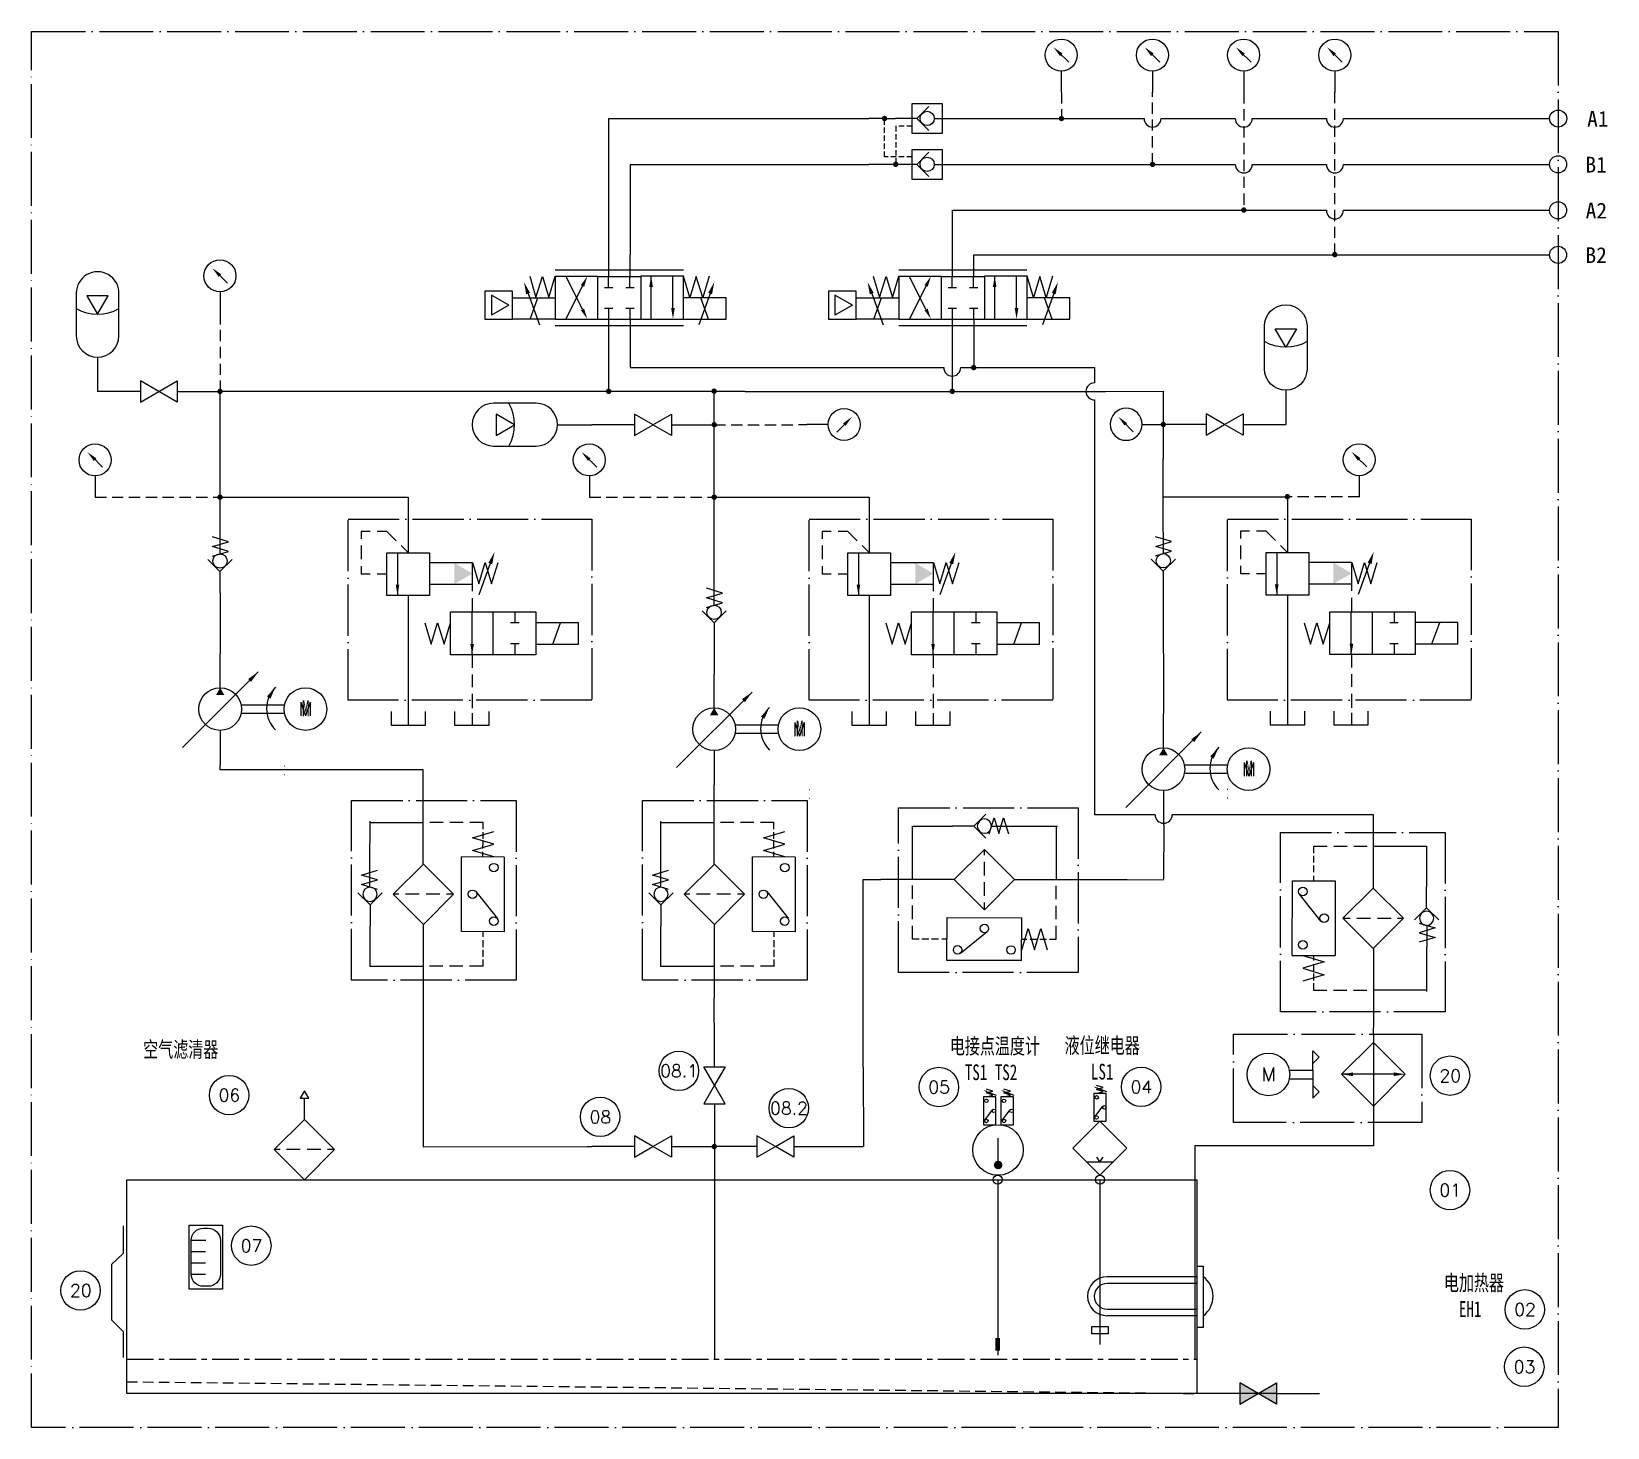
# Model space of a CAD drawing. Extents: x 245 to 8263, y -367 to 526.
# Drawn here: x 4219.1 to 4569.9, y -341.9 to -31.4 of the extents above; entities that cross this region are included whole.
import ezdxf
from ezdxf.enums import TextEntityAlignment as Align

# ---------------------------------------------------------------- set-up
doc = ezdxf.new("R2010")
doc.units = 0
doc.header["$LTSCALE"] = 5
doc.header["$MEASUREMENT"] = 0
for name, pattern in [('ACAD_ISO04W100', [30, 24, -3, 0, -3]), ('CENTER', [2, 1.25, -0.25, 0.25, -0.25]), ('HIDDEN', [0.375, 0.25, -0.125])]:
    doc.linetypes.add(name, pattern=pattern)
for name, color, linetype in [('11', 1, 'CONTINUOUS'), ('12', 2, 'CONTINUOUS'), ('16', 6, 'CONTINUOUS')]:
    doc.layers.add(name, color=color, linetype=linetype)
doc.layers.add('L7', color=4, linetype='CONTINUOUS', lineweight=25)
doc.styles.add('GB 3.5', font='simfang.ttf', dxfattribs={"width": 0.7, "height": 3.5})
doc.styles.add('HZ', font='txt', dxfattribs={"bigfont": 'hztxt'})
doc.styles.get("Standard").update_dxf_attribs({"font": '仿宋_GB2312.ttf', "height": 3.5})

# ---------------------------------------------------------------- blocks, each defined once
blk = doc.blocks.new('单向阀（简易符号）带弹簧')
at = {"layer": '11'}
for p, q in [((1.92, 11.94), (-1.83, 13.07)), ((-1.81, 10.82), (1.92, 11.94)), ((-0.03, 9.18), (-0.03, 14.18)), ((-2.88, 7.8), (-0.05, 4.97)), ((-1.83, 8.58), (1.92, 9.69)), ((1.92, 9.69), (-1.81, 10.82)), ((-0.05, 4.97), (2.78, 7.8)), ((-0.05, 4.98), (-0.05, -0.02))]:
    blk.add_line(p, q, dxfattribs=at)
blk.add_circle((-0.05, 7.44), 1.67, dxfattribs=at)
blk = doc.blocks.new('压力表')
at = {"layer": '11'}
for p, q in [((-0.75, 9.49), (1.71, 7.03)), ((-0.02, 4.97), (-0.02, -0.03))]:
    blk.add_line(p, q, dxfattribs=at)
blk.add_circle((-0.04, 8.72), 3.75, dxfattribs=at)
at = {"layer": '12'}
blk.add_solid([(-0.34, 8.49), (0.25, 9.08), (-1.83, 10.56)], dxfattribs=at)
blk = doc.blocks.new('5171', base_point=(201.3, 88.5))
at = {"layer": '11'}
for p, q in [((201.38, 88.43), (201.38, 93.43)), ((213.38, 93.43), (213.38, 88.43)), ((213.38, 88.43), (201.38, 88.43))]:
    blk.add_line(p, q, dxfattribs=at)
blk = doc.blocks.new('先导式电磁溢流阀')
at = {"layer": '11'}
for p, q in [((14.07, 5.12), (14.07, -7.91)), ((9.07, -7.91), (19.07, -7.91)), ((9.07, -17.91), (9.07, -7.91)), ((11.58, -7.87), (11.58, -17.89)), ((19.07, -7.91), (19.07, -17.91)), ((29.11, -10.25), (19.13, -10.25)), ((29.11, -10.21), (30.59, -15.21)), ((29.11, -15.25), (29.11, -10.25)), ((30.59, -15.21), (32.1, -10.22)), ((33.27, -10.43), (30.6, -17.74)), ((32.1, -10.22), (33.6, -15.21)), ((33.6, -15.21), (35.1, -10.21)), ((19.07, -17.91), (9.07, -17.91)), ((14.07, -17.91), (14.07, -48.31)), ((19.11, -15.25), (29.11, -15.25)), ((23.99, -31.77), (23.99, -21.77)), ((23.99, -21.77), (43.99, -21.77)), ((29.01, -31.77), (29.01, -21.76)), ((33.99, -31.74), (33.99, -21.74)), ((39.02, -21.78), (39.02, -24.26)), ((43.99, -21.77), (43.99, -31.77)), ((17.96, -24.33), (19.44, -29.33)), ((19.44, -29.33), (20.95, -24.35)), ((20.95, -24.35), (22.45, -29.33)), ((22.45, -29.33), (23.95, -24.33)), ((38.02, -24.26), (40.02, -24.26)), ((53.98, -24.28), (43.98, -24.28)), ((47.91, -29.28), (49.73, -24.28)), ((53.98, -29.28), (53.98, -24.28)), ((40.02, -29.26), (38.02, -29.26)), ((39.02, -29.26), (39.02, -31.78)), ((43.98, -29.28), (53.98, -29.28)), ((33.99, -31.77), (23.99, -31.77)), ((43.99, -31.77), (33.99, -31.77))]:
    blk.add_line(p, q, dxfattribs=at)
at = {"layer": '12'}
for p, q in [((3.04, -2.9), (3.04, -4.62)), ((5.16, -2.93), (3.04, -2.93)), ((9.07, -2.93), (6.76, -2.93)), ((11.26, -5.09), (9.08, -2.91)), ((3.04, -6.22), (3.04, -9.42)), ((14.09, -7.91), (12.39, -6.22)), ((3.04, -11.02), (3.04, -12.92)), ((5.16, -12.91), (3.04, -12.91)), ((9.07, -12.91), (6.76, -12.91)), ((29.04, -15.19), (29.04, -16.91)), ((29.04, -18.51), (29.04, -21.71)), ((29.02, -31.53), (29.02, -34.82)), ((29.02, -36.42), (29.02, -39.36)), ((29.02, -40.97), (29.02, -44.26)), ((29.02, -45.46), (29.02, -48.4))]:
    blk.add_line(p, q, dxfattribs=at)
at = {"layer": '12', "linetype": 'ACAD_ISO04W100', "ltscale": 0.1}
blk.add_lwpolyline([(-0.03, -0.06), (57.08, -0.06), (57.08, -42.45), (-0.03, -42.45)], close=True, dxfattribs=at)
at = {"layer": '12'}
for points in [[(24.83, -15.24), (29.1, -12.77), (24.83, -10.26)], [(32.84, -10.27), (33.74, -10.59), (34.27, -7.72)], [(11.12, -15.37), (11.96, -15.37), (11.54, -17.89)], [(29.45, -29.26), (28.61, -29.26), (29.03, -31.78)]]:
    blk.add_solid(points, dxfattribs=at)
at = {"layer": '11', "xscale": 0.66, "yscale": 0.66, "zscale": 0.66}
for p in [(10.05, -48.32), (24.94, -48.32)]:
    blk.add_blockref('5171', p, dxfattribs=at)
blk = doc.blocks.new('过滤器')
at = {"layer": '11'}
for p, q in [((10.08, 0.04), (17.15, 7.11)), ((17.15, 7.11), (24.22, 0.04)), ((17.15, -7.04), (10.08, 0.04)), ((24.22, 0.04), (17.15, -7.04)), ((10.09, -0.01), (0.09, -0.01)), ((24.24, -0.01), (34.24, -0.01))]:
    blk.add_line(p, q, dxfattribs=at)
at = {"layer": '12'}
for p, q in [((17.15, 7.11), (17.15, 5.44)), ((17.15, 3.85), (17.15, 0.65)), ((17.15, -0.95), (17.15, -4.15)), ((17.15, -5.69), (17.15, -7.03))]:
    blk.add_line(p, q, dxfattribs=at)
blk = doc.blocks.new('5236', base_point=(344.92, 42.98))
at = {"layer": '11'}
for p, q in [((342.02, 47.87), (343.5, 42.87)), ((343.5, 42.87), (345, 47.86)), ((345, 47.86), (346.51, 42.87)), ((346.51, 42.87), (348.01, 47.87))]:
    blk.add_line(p, q, dxfattribs=at)
blk = doc.blocks.new('回油过滤器')
at = {"layer": '11'}
for p, q in [((0, -7.14), (0, 0)), ((0, -7.36), (12.47, -7.36)), ((12.47, -7.36), (12.47, -16.78)), ((-18.99, -32.95), (-18.97, -15.46)), ((-18.97, -15.46), (-8.97, -15.48)), ((-8.97, -15.48), (-8.99, -32.97)), ((-12.31, -24.92), (-17.34, -18.62)), ((-18.99, -32.95), (-8.99, -32.97)), ((12.48, -30.98), (12.47, -41.39)), ((12.47, -41.08), (0, -41.07)), ((0, -41.3), (0, -49.85))]:
    blk.add_line(p, q, dxfattribs=at)
for centre in [(-16.52, -17.96), (-11.52, -24.23), (-16.54, -30.48)]:
    blk.add_circle(centre, 1, dxfattribs=at)
at = {"layer": '12'}
for p, q in [((-13.97, -8.96), (-13.97, -7.36)), ((-13.98, -13.47), (-13.98, -11.87)), ((-13.98, -15.44), (-13.98, -14.27))]:
    blk.add_line(p, q, dxfattribs=at)
at = {"layer": '12', "linetype": 'HIDDEN', "ltscale": 2.5}
for p, q in [((-13.97, -7.37), (0, -7.36)), ((-13.98, -11.21), (-13.98, -9.61)), ((-14, -32.99), (-14, -34.16)), ((-14, -34.96), (-14.01, -36.56)), ((-14.01, -37.21), (-14.01, -38.81)), ((-14.01, -39.47), (-14.01, -41.07)), ((-14.01, -41.05), (0, -41.07))]:
    blk.add_line(p, q, dxfattribs=at)
at = {"layer": '12', "linetype": 'ACAD_ISO04W100', "ltscale": 0.1}
blk.add_lwpolyline([(-21.8, -4.13), (16.79, -4.13), (16.79, -46.19), (-21.8, -46.19)], close=True, dxfattribs=at)
at = {"layer": '11', "rotation": 90}
blk.add_blockref('过滤器', (-0.01, -41.39), dxfattribs=at)
at = {"layer": '11', "xscale": -1}
for name, p, rotation in [('单向阀（简易符号）带弹簧', (12.52, -16.8), 180), ('5236', (-11.64, -35.88), 89.93440482208143)]:
    blk.add_blockref(name, p, dxfattribs=dict(at, rotation=rotation))
blk = doc.blocks.new('圆点')
at = {"layer": '12', "const_width": 0.625}
blk.add_lwpolyline([(-0.35, 0.06, 1), (0.28, 0.06, 1)], format="xyb", close=True, dxfattribs=at)
blk = doc.blocks.new('E型')
at = {"layer": '11'}
for p, q in [((1.5, 7.43), (3.5, 7.43)), ((2.49, 7.43), (2.49, 9.94)), ((6.5, 7.43), (8.5, 7.43)), ((7.49, 7.43), (7.49, 9.94)), ((1.5, 2.54), (3.5, 2.54)), ((2.49, 2.54), (2.49, 0.02)), ((6.5, 2.54), (8.5, 2.54)), ((7.49, 2.54), (7.49, 0.02))]:
    blk.add_line(p, q, dxfattribs=at)
blk = doc.blocks.new('5221', base_point=(319.6, 303.8))
at = {"layer": '11'}
blk.add_line((318.28, 300.92), (315.62, 293.63), dxfattribs=at)
at = {"layer": '12'}
blk.add_solid([(317.83, 301.09), (318.73, 300.76), (319.26, 303.63)], dxfattribs=at)
blk = doc.blocks.new('FHYA10', base_point=(659.66, 112.03))
at = {"layer": '11'}
for p, q in [((653.65, 112.02), (655.13, 107.02)), ((655.13, 107.02), (656.64, 112)), ((656.64, 112), (658.14, 107.02)), ((658.14, 107.02), (659.64, 112.02))]:
    blk.add_line(p, q, dxfattribs=at)
blk = doc.blocks.new('FHYA13', base_point=(778.42, 446.4))
at = {"layer": '11'}
for p, q in [((768.41, 451.41), (778.41, 451.41)), ((768.41, 446.41), (768.41, 451.41)), ((772.54, 446.41), (774.36, 451.41)), ((778.41, 446.41), (768.41, 446.41))]:
    blk.add_line(p, q, dxfattribs=at)
blk = doc.blocks.new('电磁换向阀')
at = {"layer": '11'}
for p, q in [((-2.49, 10.03), (-2.49, 15.03)), ((2.49, 10.03), (2.49, 15.03)), ((-15.07, 11.48), (14.98, 11.48)), ((-15.04, 9.99), (-15.04, -0.01)), ((-5.04, 9.99), (-15.04, 9.99)), ((-8.68, 2.28), (-12.59, 10.04)), ((-8.65, 7.76), (-12.54, 0.02)), ((-5.04, -0.01), (-5.04, 9.99)), ((-5, 9.99), (5, 9.99)), ((15, 10), (5, 10)), ((5, 10), (5, 0)), ((7.46, 0.06), (7.46, 10.04)), ((12.54, 2.54), (12.54, 10.01)), ((15, 0), (15, 10)), ((-25.04, 6.49), (-31.54, 6.49)), ((-31.54, 6.49), (-31.54, -0.01)), ((-30, 5.59), (-30, 0.9)), ((-25.93, 3.24), (-30, 5.59)), ((-25.04, -0.01), (-25.04, 6.49)), ((-25.93, 3.24), (-30, 0.9)), ((-5, 0), (5, 0)), ((-31.54, -0.01), (-25.04, -0.01)), ((-15.07, -1.52), (14.98, -1.52)), ((-15.04, -0.01), (-5.04, -0.01)), ((-2.53, -0.01), (-2.53, -5.01)), ((2.49, -0.01), (2.49, -5.01)), ((5, 0), (15, 0))]:
    blk.add_line(p, q, dxfattribs=at)
at = {"layer": '12'}
for points in [[(-9.02, 7.95), (-8.27, 7.57), (-7.52, 10.01)], [(7, 7.52), (7.84, 7.52), (7.42, 10.04)], [(-8.3, 2.47), (-9.05, 2.09), (-7.54, 0.03)], [(12.96, 2.54), (12.12, 2.54), (12.54, 0.02)]]:
    blk.add_solid(points, dxfattribs=at)
at = {"layer": '11', "xscale": -1}
blk.add_blockref('5221', (-22.71, 8.83), dxfattribs=at)
at = {"layer": '11'}
blk.add_blockref('5221', (22.57, 8.83), dxfattribs=at)
at = {"layer": '16'}
for name, p in [('FHYA10', (-15.02, 10.02)), ('FHYA13', (-15.03, -0.02))]:
    blk.add_blockref(name, p, dxfattribs=at)
at = {"layer": '16', "xscale": -1}
for name, p in [('FHYA10', (14.98, 10.02)), ('FHYA13', (14.99, -0.02))]:
    blk.add_blockref(name, p, dxfattribs=at)
blk = doc.blocks.new('5172', base_point=(208.32, 41.13))
at = {"layer": '11'}
for p, q in [((213.14, 46.67), (203.14, 46.67)), ((203.14, 36.67), (213.14, 36.67))]:
    blk.add_line(p, q, dxfattribs=at)
for centre, start, end in [((203.14, 41.67), 90, 270), ((213.14, 41.67), 270, 90)]:
    blk.add_arc(centre, 5, start, end, dxfattribs=at)
blk = doc.blocks.new('FHYF27')
at = {"layer": '11'}
blk.add_line((-0.03, 8.01), (-0.03, 0.01), dxfattribs=at)
blk.add_lwpolyline([(2.49, 22.4), (-2.51, 22.4), (-0.01, 18.07)], close=True, dxfattribs=at)
blk.add_arc((0.01, 28.12), 10.05, 240.1609, 299.8391, dxfattribs=at)
at = {"layer": '11', "rotation": 90}
blk.add_blockref('5172', (0.55, 18.19), dxfattribs=at)
blk = doc.blocks.new('截止阀')
at = {"layer": '11'}
for p, q in [((10.02, 0.01), (0.02, 0.01)), ((14.37, 0.01), (10.04, 2.51)), ((10.04, 2.51), (10.04, -2.49)), ((10.04, -2.49), (14.37, 0.01)), ((14.36, 0.01), (18.69, 2.51)), ((18.69, -2.49), (14.36, 0.01)), ((18.69, 2.51), (18.69, -2.49)), ((18.71, 0.01), (28.71, 0.01))]:
    blk.add_line(p, q, dxfattribs=at)
blk = doc.blocks.new('双向液压锁')
at = {"layer": '11'}
for p, q in [((3.72, 0), (0, 0)), ((3.72, 0), (6.24, 0)), ((11.24, 0), (6.24, 0)), ((10.2, -0.02), (10.18, 3.48)), ((10.18, 3.48), (17.18, 3.48)), ((14.07, 2.83), (11.24, 0)), ((11.24, 0), (14.07, -2.83)), ((17.18, 3.48), (17.18, -3.52)), ((10.18, -3.52), (10.15, -0.02)), ((17.18, -3.52), (10.18, -3.52)), ((15.45, -0.01), (20.45, -0.01)), ((10.2, -10.76), (10.18, -7.26)), ((10.18, -7.26), (17.18, -7.26)), ((17.18, -7.26), (17.18, -14.26)), ((11.24, -10.74), (0.01, -10.74)), ((10.18, -14.26), (10.15, -10.76)), ((14.07, -7.91), (11.24, -10.74)), ((11.24, -10.74), (14.07, -13.57)), ((15.45, -10.75), (20.45, -10.75)), ((17.18, -14.26), (10.18, -14.26))]:
    blk.add_line(p, q, dxfattribs=at)
for centre in [(13.7, 0.01), (13.7, -10.73)]:
    blk.add_circle(centre, 1.67, dxfattribs=at)
at = {"layer": '12', "linetype": 'HIDDEN'}
for p, q in [((3.72, -9.01), (3.72, 0)), ((10.17, -1.77), (6.33, -1.79)), ((6.33, -1.79), (6.33, -10.74)), ((10.19, -9.01), (3.72, -9.01))]:
    blk.add_line(p, q, dxfattribs=at)
blk = doc.blocks.new('空气滤清器')
at = {"layer": '11'}
for p, q in [((-1, 19.09), (1.01, 19.09)), ((0.01, 20.82), (-0.99, 19.09)), ((1.01, 19.09), (0.01, 20.82)), ((0.01, 14.09), (0.01, 19.09)), ((-7.07, 7.07), (0, 14.14)), ((0, 14.14), (7.07, 7.07)), ((0, 0), (-7.07, 7.07)), ((7.07, 7.07), (0, 0))]:
    blk.add_line(p, q, dxfattribs=at)
at = {"layer": '12'}
for p, q in [((-5.73, 7.07), (-7.07, 7.07)), ((-0.99, 7.07), (-4.19, 7.07)), ((3.81, 7.07), (0.61, 7.07)), ((7.07, 7.07), (5.4, 7.07))]:
    blk.add_line(p, q, dxfattribs=at)
blk = doc.blocks.new('电液位计')
at = {"layer": '11'}
for p, q in [((0.48, -3.51), (3.89, -3.51)), ((0.48, -6.15), (3.8, -6.15)), ((0.48, -8.8), (3.8, -8.8)), ((0.48, -11.44), (3.8, -11.44))]:
    blk.add_line(p, q, dxfattribs=at)
blk.add_lwpolyline([(0, 0), (7.78, 0), (7.78, -14.95), (0, -14.95)], close=True, dxfattribs=at)
blk.add_lwpolyline([(3.33, -0.66), (4.45, -0.66, -0.414214), (7.3, -3.51), (7.3, -11.44, -0.414214), (4.45, -14.29), (3.33, -14.29, -0.414214), (0.48, -11.44), (0.48, -3.51, -0.414214)], format="xyb", close=True, dxfattribs=at)
blk = doc.blocks.new('油箱')
at = {"layer": '11'}
h = blk.add_hatch(color=256, dxfattribs=at)
h.dxf.hatch_style = 1
h.paths.add_polyline_path([(260.73, -47.57), (260.73, -52.57), (265.06, -50.07), (265.06, -50.07)])
h.paths.add_polyline_path([(265.06, -50.07), (265.06, -50.07), (269.39, -52.57), (269.39, -47.57)])
at = {"layer": '12', "linetype": 'HIDDEN', "ltscale": 2}
blk.add_line((0, -47.31), (250.71, -50.07), dxfattribs=at)
at = {"layer": 'L7'}
for p, q in [((0, 0), (250.71, 0)), ((0, -50.07), (0, 0)), ((250.71, 0), (250.71, -50.07)), ((-0.83, -10.83), (-0.83, -17.27)), ((-0.83, -17.27), (-3.59, -19.82)), ((-3.59, -19.82), (-3.59, -32.78)), ((250.71, -20.22), (252.17, -20.22)), ((252.17, -20.22), (252.17, -34.58)), ((250.71, -22.73), (229.65, -22.73)), ((250.71, -24.29), (229.65, -24.29)), ((-3.59, -32.78), (-0.83, -35.54)), ((229.65, -30.28), (250.71, -30.28)), ((250.71, -31.85), (229.65, -31.85)), ((-0.83, -35.54), (-0.83, -41.66)), ((252.17, -34.58), (250.71, -34.58)), ((269.39, -50.07), (0, -50.07))]:
    blk.add_line(p, q, dxfattribs=at)
at = {"layer": 'L7', "linetype": 'CENTER'}
blk.add_line((0, -42.01), (250.71, -42.01), dxfattribs=at)
at = {"layer": 'L7'}
for centre, radius, start, end in [((229.65, -27.29), 4.56, 90, 270), ((229.65, -27.29), 2.99, 90, 270), ((248.72, -27.29), 5.76, 306.8619, 53.1381)]:
    blk.add_arc(centre, radius, start, end, dxfattribs=at)
at = {"layer": '11'}
for name, p in [('空气滤清器', (41.62, 0)), ('电液位计', (14.61, -10.67)), ('截止阀', (250.69, -50.08))]:
    blk.add_blockref(name, p, dxfattribs=at)
blk = doc.blocks.new('液位继电器')
at = {"layer": '11'}
for p, q in [((0.49, 13), (-0.49, 13.3)), ((-0.49, 12.71), (0.49, 13)), ((0.49, 12.41), (-0.49, 12.71)), ((-0.49, 12.12), (0.49, 12.41)), ((-0.45, 12.94), (0.99, 12.41)), ((-0.7, 8.72), (0.43, 10.22)), ((0, 8), (-4, 4)), ((4, 4), (0, 8)), ((-4, 4), (0, 0)), ((0, 2), (-0.47, 2.7)), ((0, 0), (4, 4)), ((0, 2), (0.47, 2.7)), ((-2, 2), (2, 2))]:
    blk.add_line(p, q, dxfattribs=at)
blk.add_lwpolyline([(-0.92, 8), (0.92, 8), (0.92, 12.12), (-0.92, 12.12)], close=True, dxfattribs=at)
for centre in [(-0.49, 11.55), (0.64, 10.06), (-0.49, 8.57)]:
    blk.add_circle(centre, 0.26, dxfattribs=at)
blk.add_solid([(-0.48, 12.85), (-0.42, 13.03), (-0.98, 13.14)], dxfattribs=at)
blk = doc.blocks.new('电接点温度计')
at = {"layer": '11'}
for p, q in [((-0.75, 12.49), (-1.73, 12.79)), ((-1.73, 12.2), (-0.75, 12.49)), ((-0.75, 11.9), (-1.73, 12.2)), ((-1.73, 11.61), (-0.75, 11.9)), ((-1.69, 12.43), (-0.25, 11.9)), ((1.86, 12.49), (0.87, 12.79)), ((0.87, 11.61), (1.86, 11.9)), ((0.88, 12.2), (1.86, 12.49)), ((1.86, 11.9), (0.88, 12.2)), ((0.92, 12.43), (2.36, 11.9)), ((-1.93, 8.21), (-0.8, 9.7)), ((0.67, 8.21), (1.8, 9.7)), ((0.02, 1.52), (0.02, 5.49))]:
    blk.add_line(p, q, dxfattribs=at)
for points in [[(-2.16, 7.49), (-0.31, 7.49), (-0.31, 11.61), (-2.16, 11.61)], [(0.44, 7.49), (2.29, 7.49), (2.29, 11.61), (0.44, 11.61)]]:
    blk.add_lwpolyline(points, close=True, dxfattribs=at)
at = {"layer": '11', "const_width": 0.625}
blk.add_lwpolyline([(-0.29, 1.52, 1), (0.34, 1.52, 1)], format="xyb", close=True, dxfattribs=at)
at = {"layer": '11'}
for centre, radius in [((-1.73, 11.04), 0.26), ((-0.6, 9.55), 0.26), ((0.88, 11.04), 0.26), ((2.01, 9.55), 0.26), ((0, 3.75), 3.75), ((-1.73, 8.05), 0.26), ((0.88, 8.05), 0.26)]:
    blk.add_circle(centre, radius, dxfattribs=at)
for points in [[(-1.72, 12.34), (-1.65, 12.52), (-2.22, 12.62)], [(0.88, 12.34), (0.95, 12.52), (0.38, 12.62)]]:
    blk.add_solid(points, dxfattribs=at)
blk = doc.blocks.new('电动机')
at = {"layer": '11'}
blk.add_circle((0.01, -0.08), 5, dxfattribs=at)
at = {"layer": '11', "style": 'HZ'}
blk.add_text('M', height=3.2, dxfattribs=at).set_placement((0.07, -0.1), align=Align.MIDDLE)
blk = doc.blocks.new('单向变量液压泵')
at = {"layer": '11'}
for p, q in [((-0.06, 17.98), (-0.06, 25.98)), ((8.8, 21.77), (-8.88, 4.09)), ((4.81, 14.06), (14.9, 14.06)), ((14.9, 12.06), (4.83, 12.06)), ((-0.06, 8.01), (-0.06, 0.01))]:
    blk.add_line(p, q, dxfattribs=at)
blk.add_circle((-0.08, 13.06), 5, dxfattribs=at)
blk.add_arc((17.85, 13.18), 7.03, 134.6929, 225.3648, dxfattribs=at)
at = {"layer": '12'}
for points in [[(6.48, 20.1), (7.15, 19.41), (8.86, 21.79)], [(-0.06, 18.05), (-1.06, 16.32), (0.94, 16.32)], [(10.89, 16.02), (11.7, 15.49), (12.87, 18.17)]]:
    blk.add_solid(points, dxfattribs=at)
blk = doc.blocks.new('变量泵')
at = {"layer": '11', "xscale": 0.95, "yscale": 0.95, "zscale": 0.95}
for name, p in [('单向变量液压泵', (0.06, -24.68)), ('电动机', (18.95, -12.19))]:
    blk.add_blockref(name, p, dxfattribs=at)
at = {"layer": '11', "insert": (18.21, -10.36), "char_height": 3.5, "width": 3.8597, "attachment_point": 1, "style": 'GB 3.5'}
blk.add_mtext('M', dxfattribs=at)

msp = doc.modelspace()

# ---------------------------------------------------------------- hatches: boundary and pattern name
at = {"layer": '11'}
h = msp.add_hatch(color=256, dxfattribs=at)
h.dxf.hatch_style = 1
h.paths.add_polyline_path([(4434.737, -322.0094), (4433.6378, -322.0094), (4433.6378, -324.8377), (4434.737, -324.8377)])

# ---------------------------------------------------------------- linework, layer by layer
at = {"layer": '11', "linetype": 'HIDDEN', "ltscale": 2}
for p, q in [((4448.3574, -44.9066), (4448.3721, -50.722)), ((4468.6564, -60.9117), (4468.6564, -44.8792)), ((4488.9466, -44.9066), (4488.9612, -71.14)), ((4509.2455, -81.0408), (4509.2455, -44.8792)), ((4261.1197, -94.0135), (4261.1197, -111.4787)), ((4371.1057, -118.8422), (4391.6906, -118.8276)), ((4233.3248, -134.9599), (4261.1051, -134.9599)), ((4343.3254, -134.9599), (4371.1057, -134.9599)), ((4514.6982, -134.9067), (4498.7022, -134.9067))]:
    msp.add_line(p, q, dxfattribs=at)
at = {"layer": '11'}
for p, q in [((4347.6346, -50.722), (4405.4795, -50.722)), ((4347.6346, -81.0408), (4347.6346, -50.722)), ((4424.9032, -50.722), (4466.7564, -50.722)), ((4470.5564, -50.722), (4487.0498, -50.722)), ((4490.8498, -50.722), (4507.3455, -50.722)), ((4511.1455, -50.722), (4545.9976, -50.722)), ((4545.9976, -50.722), (4557.0411, -50.722)), ((4352.3672, -60.9117), (4405.4879, -60.9117)), ((4352.3672, -60.9117), (4352.3672, -81.0408)), ((4424.9032, -60.9117), (4487.0555, -60.9117)), ((4490.8555, -60.9117), (4507.3455, -60.9117)), ((4511.1455, -60.9117), (4514.4762, -60.9117)), ((4514.4762, -60.9117), (4549.72, -60.9117)), ((4549.72, -60.9117), (4557.0147, -60.9117)), ((4424.1125, -80.9623), (4424.1125, -71.14)), ((4424.1125, -71.14), (4507.3455, -71.14)), ((4511.1455, -71.14), (4513.0196, -71.14)), ((4513.0196, -71.14), (4552.7951, -71.14)), ((4552.7951, -71.14), (4557.0147, -71.14)), ((4424.1125, -81.0408), (4424.1125, -80.1057)), ((4428.8451, -81.0408), (4512.696, -81.0408)), ((4512.696, -81.0408), (4551.1766, -81.0408)), ((4551.1766, -81.0408), (4557.0147, -81.0408)), ((4347.597, -100.0811), (4347.597, -111.4234)), ((4352.3672, -100.0811), (4352.3672, -106.1332)), ((4424.0749, -100.0811), (4424.0749, -111.4234)), ((4428.8451, -100.0811), (4428.8451, -106.1332)), ((4352.3559, -106.1332), (4379.6865, -106.1332)), ((4379.6865, -106.1332), (4422.1749, -106.1332)), ((4425.9749, -106.1332), (4428.8339, -106.1332)), ((4428.8339, -106.1332), (4455.7119, -106.1332)), ((4455.7232, -106.1332), (4455.7232, -109.5234)), ((4261.1051, -134.9599), (4261.1051, -111.4234)), ((4377.9551, -111.4234), (4261.1051, -111.4234)), ((4265.8753, -111.4234), (4265.8753, -111.4234)), ((4371.1057, -126.2611), (4371.1057, -111.4234)), ((4377.9551, -111.4234), (4458.1523, -111.4234)), ((4458.1523, -111.4234), (4471.0552, -111.3702)), ((4471.0552, -111.3702), (4471.0552, -126.4188)), ((4455.7232, -113.3234), (4455.7232, -205.6204)), ((4371.1057, -134.9599), (4371.1057, -126.2611)), ((4471.0552, -134.9067), (4471.0552, -126.4188)), ((4233.3248, -130.3276), (4233.3248, -134.9599)), ((4343.3254, -130.3276), (4343.3254, -134.9599)), ((4261.1051, -142.7636), (4261.1051, -134.9599)), ((4261.1051, -134.9599), (4303.0021, -134.9599)), ((4371.0838, -154.189), (4371.1057, -134.9599)), ((4371.1057, -134.9599), (4405.6021, -134.9599)), ((4471.0552, -142.7104), (4471.0552, -134.9067)), ((4471.0552, -134.9067), (4498.7022, -134.9067)), ((4261.1377, -156.2349), (4261.1377, -169.8371)), ((4471.044, -156.2026), (4471.0879, -183.1975)), ((4371.0725, -167.6812), (4371.0866, -174.315)), ((4261.1377, -195.6177), (4261.1377, -194.5145)), ((4306.3291, -195.6177), (4261.1377, -195.6177)), ((4275.3516, -194.7619), (4275.4475, -194.7619)), ((4306.3291, -203.8904), (4306.3291, -195.6177)), ((4275.3516, -196.6619), (4275.4475, -196.6619)), ((4392.2016, -200.004), (4392.2975, -200.004)), ((4392.2016, -201.904), (4392.2975, -201.904)), ((4485.3017, -199.9508), (4485.3977, -199.9508)), ((4485.3017, -201.8508), (4485.3977, -201.8508)), ((4463.0563, -205.6204), (4455.7232, -205.6204)), ((4469.2334, -205.6204), (4463.0563, -205.6204)), ((4517.8087, -205.6204), (4473.0334, -205.6204)), ((4471.1442, -207.8749), (4471.0879, -219.9485)), ((4404.2846, -257.5527), (4404.2846, -219.9967)), ((4404.2846, -219.9967), (4408.206, -219.9967)), ((4451.643, -219.9967), (4463.0103, -220.0497)), ((4463.0103, -220.0497), (4471.0872, -220.0874)), ((4306.3291, -246.3385), (4306.3291, -257.5527)), ((4371.1384, -257.5527), (4371.0866, -246.3385)), ((4371.1384, -253.7527), (4371.1384, -252.179)), ((4517.8087, -254.4991), (4517.8087, -252.9787)), ((4517.8087, -254.5386), (4517.8087, -268.6139)), ((4306.3291, -257.5527), (4306.3291, -279.5009)), ((4371.1384, -261.679), (4371.1384, -257.5527)), ((4404.2846, -261.7611), (4404.2846, -257.5527)), ((4504.3092, -262.4547), (4504.3092, -258.1285)), ((4504.3092, -258.1285), (4505.7242, -259.5435)), ((4504.3092, -260.9585), (4505.7242, -259.5435)), ((4510.7376, -263.3739), (4517.8087, -256.3028)), ((4517.8087, -256.3028), (4524.8798, -263.3739)), ((4371.1396, -265.8114), (4368.7646, -261.6978)), ((4368.7646, -261.6978), (4373.5146, -261.6978)), ((4373.5146, -261.6978), (4371.1396, -265.8114)), ((4404.2846, -261.7611), (4404.3145, -279.4322)), ((4499.1048, -262.4547), (4504.3092, -262.4547)), ((4504.3092, -262.4547), (4504.3092, -264.3547)), ((4371.1396, -265.8099), (4368.7646, -269.9235)), ((4373.5146, -269.9235), (4371.1396, -265.8099)), ((4499.0987, -264.3547), (4504.3092, -264.3547)), ((4504.3092, -264.3547), (4504.3092, -268.681)), ((4504.3092, -265.8509), (4505.7242, -267.2659)), ((4517.8087, -270.445), (4510.7376, -263.3739)), ((4522.3166, -263.3502), (4510.7773, -263.3502)), ((4524.8798, -263.3739), (4517.8087, -270.445)), ((4368.7646, -269.9235), (4373.5146, -269.9235)), ((4371.1384, -269.9423), (4371.1384, -279.4423)), ((4504.3092, -268.681), (4505.7242, -267.2659)), ((4517.8087, -268.6534), (4517.8087, -273.6534)), ((4517.8087, -273.6534), (4517.8087, -279.3074)), ((4306.3291, -279.4893), (4342.8973, -279.4337)), ((4342.8973, -279.4337), (4343.8258, -279.4323)), ((4371.1383, -279.4976), (4371.1383, -326.7298)), ((4398.3678, -279.4423), (4404.2846, -279.4323)), ((4478.078, -279.3074), (4478.078, -326.7298)), ((4517.8087, -279.3074), (4478.078, -279.3074)), ((4434.1874, -286.8247), (4434.1874, -325.8346)), ((4456.948, -286.8247), (4456.948, -323.4642))]:
    msp.add_line(p, q, dxfattribs=at)
msp.add_lwpolyline([(4455.1522, -319.4507), (4458.7438, -319.4507), (4458.7438, -321.096), (4455.1522, -321.096)], close=True, dxfattribs=at)
for centre, radius in [((4558.9411, -50.722), 1.9), ((4558.9147, -60.9117), 1.9), ((4558.9147, -71.14), 1.9), ((4558.9147, -81.0408), 1.9), ((4434.1874, -286.8247), 1), ((4456.948, -286.8247), 1)]:
    msp.add_circle(centre, radius, dxfattribs=at)
for centre, start, end in [((4468.6564, -50.722), 180, 0), ((4488.9498, -50.722), 180, 0), ((4509.2455, -50.722), 180, 0), ((4488.9555, -60.9117), 180, 360), ((4509.2455, -60.9117), 180, 0), ((4509.2455, -71.14), 180, 0), ((4424.0749, -106.1332), 180, 0), ((4455.7232, -111.4234), 90, 270), ((4471.1334, -205.6204), 180, 0)]:
    msp.add_arc(centre, 1.9, start, end, dxfattribs=at)
at = {"layer": '12', "linetype": 'ACAD_ISO04W100', "ltscale": 0.1}
for points in [[(4219.1434, -31.3597), (4558.9411, -31.3597), (4558.9411, -341.9454), (4219.1434, -341.9454)], [(4486.6878, -254.4272), (4528.5967, -254.4272), (4528.5967, -274.0816), (4486.6878, -274.0816)]]:
    msp.add_lwpolyline(points, close=True, dxfattribs=at)
at = {"layer": '12'}
for points in [[(4513.2973, -263.7899), (4513.2973, -262.9499), (4510.7773, -263.3699)], [(4522.3166, -262.9302), (4522.3166, -263.7702), (4524.8366, -263.3502)]]:
    msp.add_solid(points, dxfattribs=at)
at = {"layer": '16'}
for centre in [(4363.2236, -262.6068), (4534.8592, -263.6699), (4421.1119, -266.1956), (4466.1072, -266.1817), (4263.116, -268.0074), (4387.6824, -270.9113), (4345.7002, -272.8517), (4534.8592, -289.1305), (4268.0606, -301.4956), (4230.0635, -311.4512), (4551.5106, -315.6705), (4551.3999, -328.4244)]:
    msp.add_circle(centre, 4.3855, dxfattribs=at)

# ---------------------------------------------------------------- block references
at = {"layer": '11'}
for name, p, xscale, yscale, zscale in [('压力表', (4448.3721, -44.8792), 0.95, 0.95, 0.95), ('压力表', (4468.6564, -44.8792), 0.95, 0.95, 0.95), ('压力表', (4488.9612, -44.8792), 0.95, 0.95, 0.95), ('压力表', (4509.2455, -44.8792), 0.95, 0.95, 0.95), ('双向液压锁', (4405.4795, -50.7108), 0.95, 0.95, 0.95), ('圆点', (4409.0455, -50.7661), 0.95, 0.95, 0.95), ('圆点', (4448.4059, -50.7773), 0.95, 0.95, 0.95), ('圆点', (4411.5266, -60.967), 0.95, 0.95, 0.95), ('圆点', (4468.6903, -60.967), 0.95, 0.95, 0.95), ('圆点', (4488.995, -71.14), 0.95, 0.95, 0.95), ('圆点', (4509.2455, -81.0408), 0.95, 0.95, 0.95), ('压力表', (4261.1197, -94.0135), 0.95, 0.95, 0.95), ('电磁换向阀', (4349.9995, -95.3209), 0.95, 0.95, 0.95), ('电磁换向阀', (4426.4774, -95.3209), 0.95, 0.95, 0.95), ('E型', (4345.2293, -95.3515), 0.95, 0.95, 0.95), ('E型', (4421.7073, -95.3515), 0.95, 0.95, 0.95), ('圆点', (4428.879, -106.1885), 0.95, 0.95, 0.95), ('截止阀', (4233.8265, -111.4334), 0.95, 0.95, 0.95), ('圆点', (4261.139, -111.4787), 0.95, 0.95, 0.95), ('圆点', (4347.6309, -111.4787), 0.95, 0.95, 0.95), ('圆点', (4371.1057, -111.4234), 0.95, 0.95, 0.95), ('圆点', (4424.1088, -111.4787), 0.95, 0.95, 0.95), ('截止阀', (4343.8271, -118.8523), 0.95, 0.95, 0.95), ('圆点', (4371.1396, -118.8975), 0.95, 0.95, 0.95), ('圆点', (4471.0214, -118.8443), -0.95, 0.95, 0.95), ('截止阀', (4498.3339, -118.7991), -0.95, 0.95, 0.95), ('压力表', (4233.3248, -134.9599), 0.95, 0.95, 0.95), ('压力表', (4343.3254, -134.9599), 0.95, 0.95, 0.95), ('压力表', (4514.6982, -134.9067), 0.95, 0.95, 0.95), ('圆点', (4261.139, -135.0152), 0.95, 0.95, 0.95), ('先导式电磁溢流阀', (4289.6367, -139.8231), 0.95, 0.95, 0.95), ('圆点', (4371.1396, -135.0152), 0.95, 0.95, 0.95), ('先导式电磁溢流阀', (4392.2367, -139.8231), 0.95, 0.95, 0.95), ('先导式电磁溢流阀', (4485.3368, -139.7699), 0.95, 0.95, 0.95), ('圆点', (4498.7022, -134.9067), 0.95, 0.95, 0.95), ('单向阀（简易符号）带弹簧', (4261.1377, -156.2349), 0.95, 0.95, 0.95), ('单向阀（简易符号）带弹簧', (4471.0879, -156.1817), 0.95, 0.95, 0.95), ('单向阀（简易符号）带弹簧', (4371.1164, -167.6603), 0.95, 0.95, 0.95), ('回油过滤器', (4517.8087, -205.6204), 0.95, 0.95, 0.95), ('电动机', (4494.4352, -263.3096), 0.95, 0.95, 0.95), ('液位继电器', (4456.948, -285.8247), 1.5, 1.5, 1.5), ('油箱', (4240.359, -286.8247), 0.95, 0.95, 0.95), ('电接点温度计', (4434.2611, -285.8258), 1.5, 1.5, 1.5), ('截止阀', (4371.1045, -279.4423), -0.95, 0.95, 0.95), ('截止阀', (4398.3678, -279.4423), -0.95, 0.95, 0.95), ('圆点', (4371.1383, -279.4976), 0.95, 0.95, 0.95)]:
    msp.add_blockref(name, p, dxfattribs=dict(at, xscale=xscale, yscale=yscale, zscale=zscale))
at = {"layer": '11', "yscale": 0.95, "zscale": 0.95}
for name, p, xscale, rotation in [('FHYF27', (4233.8418, -111.4234), 0.95, 359.9843682537356), ('FHYF27', (4498.3186, -118.7891), -0.95, 0.01563174626443953), ('FHYF27', (4343.8424, -118.8422), 0.95, 89.98436825373555), ('压力表', (4391.7181, -118.8422), 0.95, 270), ('压力表', (4471.0552, -118.7891), -0.95, 90), ('回油过滤器', (4306.3291, -246.3385), 0.95, 180), ('回油过滤器', (4371.0866, -246.3385), 0.95, 180), ('回油过滤器', (4408.206, -219.9967), 0.95, 89.99999999999999)]:
    msp.add_blockref(name, p, dxfattribs=dict(at, xscale=xscale, rotation=rotation))
at = {"layer": '11'}
for p in [(4261.1377, -169.8371), (4371.0866, -174.315), (4471.0879, -183.1975)]:
    msp.add_blockref('变量泵', p, dxfattribs=at)

# ---------------------------------------------------------------- texts
at = {"layer": '11', "char_height": 3.5, "attachment_point": 1}
for s, insert in [('A1', (4565.3801, -49.037)), ('B1', (4565.0108, -59.2267)), ('A2', (4565.0547, -69.4549)), ('B2', (4565.0108, -79.3558))]:
    msp.add_mtext_dynamic_manual_height_columns(s, width=9.91369, gutter_width=16.625, heights=[0], dxfattribs=dict(at, insert=insert))
at = {"layer": '11', "char_height": 3.5, "width": 50, "attachment_point": 1, "style": 'GB 3.5'}
for s, insert in [('空气滤清器', (4244.0053, -256.0786)), ('电接点温度计\\P  TS1 TS2', (4423.5447, -255.3233)), ('\\pxqc;液位继电器\\PLS1', (4432.4476, -255.1938)), ('电加热器\\P  EH1', (4533.5075, -308.0089))]:
    msp.add_mtext(s, dxfattribs=dict(at, insert=insert))
at = {"layer": '16', "style": 'HZ'}
for s, p in [('08.1', (4363.2756, -262.6206)), ('20', (4534.9112, -263.6838)), ('05', (4421.1639, -266.2095)), ('04', (4466.1592, -266.1956)), ('06', (4263.168, -268.0212)), ('08.2', (4387.7344, -270.9251)), ('08', (4345.7522, -272.8656)), ('01', (4534.9112, -289.1444)), ('07', (4268.1126, -301.5095)), ('20', (4230.1156, -311.4651)), ('02', (4551.5626, -315.6844)), ('03', (4551.452, -328.4383))]:
    msp.add_text(s, height=2.80675, dxfattribs=at).set_placement(p, align=Align.MIDDLE)

doc.saveas('drawing.dxf')
